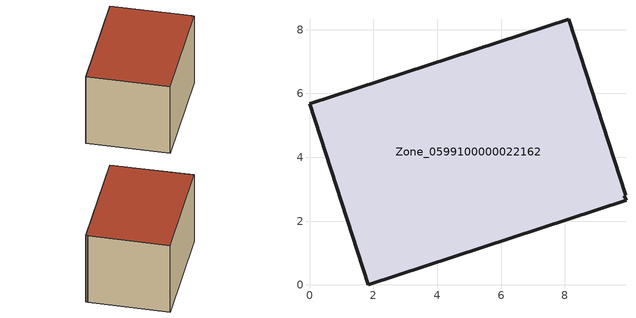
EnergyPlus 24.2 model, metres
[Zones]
Zone_0599100000022162
 floor ground (C_G): 9.91,2.81 9.86,2.8 9.92,2.65 1.84,0 0,5.67 8.13,8.33 z3.41
 wall outside (C_F): 9.91,2.81 8.13,8.33 0,5.67 1.84,0 9.92,2.65 9.86,2.8 9.91,2.81 z3.41:9.04
 roof outside (C_R): 9.86,2.8 9.91,2.81 8.13,8.33 0,5.67 1.84,0 9.92,2.65 z9.04
[BUILDING]
Pand.0599100000022162: North Axis=0; Terrain=City; Loads Convergence Tolerance Value=0.04; Temperature Convergence Tolerance Value=0.4; Solar Distribution=FullExterior; Maximum Number of Warmup Days=25; Minimum Number of Warmup Days=1
[Site:Location]
Rotterdam.The.Hague.AP_ZH_NLD Design_Conditions: Latitude=51.96; Longitude=4.45; Time Zone=1; Elevation=-4.5
[SITE:GROUNDTEMPERATURE:BUILDINGSURFACE]
18, 18, 18, 18, 18, 18, 18, 18, 18, 18, 18, 18
[MATERIAL] Thermal Absorptance=0.9; Solar Absorptance=0.7; Visible Absorptance=0.7
Name | Roughness | Thickness | Conductivity | Density | Specific Heat
G.TI.1946-1964 | MediumSmooth | 0.15 | 1 | 540 | 1210
F.TI.1946-1964 | Rough | 0.3 | 0.857143 | 1920 | 840
R.TI.1946-1964 | MediumRough | 0.2 | 0.277778 | 1500 | 1000
[CONSTRUCTION]
C_G: G.TI.1946-1964
C_F: F.TI.1946-1964
C_R: R.TI.1946-1964
[ZONE]
Zone_0599100000022162: Type=1; Multiplier=1; Ceiling Height=Autocalculate; Volume=Autocalculate; Floor Area=autocalculate; Part of Total Floor Area=Yes
[ZONEINFILTRATION:DESIGNFLOWRATE]
Infil_Zone_0599100000022162: Zone or ZoneList or Space or SpaceList=Zone_0599100000022162; Schedule=AlwaysOn; Design Flow Rate Calculation Method=Flow/Area; Flow Rate per Floor Area=0.003; Constant Term Coefficient=1; Temperature Term Coefficient=0; Velocity Term Coefficient=0; Velocity Squared Term Coefficient=0
[HVACTEMPLATE:ZONE:IDEALLOADSAIRSYSTEM]
Zone_0599100000022162: Maximum Heating Supply Air Temperature=50; Minimum Cooling Supply Air Temperature=13; Maximum Heating Supply Air Humidity Ratio=0.0156; Minimum Cooling Supply Air Humidity Ratio=0.0077; Heating Limit=NoLimit; Cooling Limit=NoLimit; Dehumidification Control Type=ConstantSensibleHeatRatio; Cooling Sensible Heat Ratio=0.7; Dehumidification Setpoint=60; Humidification Control Type=None; Humidification Setpoint=30; Outdoor Air Method=None; Outdoor Air Flow Rate per Person=0.00944; Outdoor Air Flow Rate per Zone Floor Area=0; Outdoor Air Flow Rate per Zone=0; Demand Controlled Ventilation Type=None; Outdoor Air Economizer Type=NoEconomizer; Heat Recovery Type=None; Sensible Heat Recovery Effectiveness=0.7; Latent Heat Recovery Effectiveness=0.65
[ZONECONTROL:THERMOSTAT]
ThermostatControl_Zone_0599100000022162: Zone or ZoneList=Zone_0599100000022162; Control Type Schedule=DualSetpointControlType; Control 1=Thermostat_Zone_0599100000022162; Temperature Difference Between Cutout And Setpoint=0
[THERMOSTATSETPOINT:DUALSETPOINT]
Thermostat_Zone_0599100000022162: Heating Setpoint Temperature Schedule=HeatingSetpoint_Zone_0599100000022162; Cooling Setpoint Temperature Schedule=CoolingSetpoint_Zone_0599100000022162
[SCHEDULE:COMPACT]
HeatingSetpoint_Zone_0599100000022162: Through: 12/31, For: AllDays, Until: 24:00, 21
CoolingSetpoint_Zone_0599100000022162: Through: 12/31, For: AllDays, Until: 24:00, 24
DualSetpointControlType: Through: 12/31, For: AllDays, Until: 24:00, 4
AlwaysOn: Through: 12/31, For: AllDays, Until: 24:00, 1
